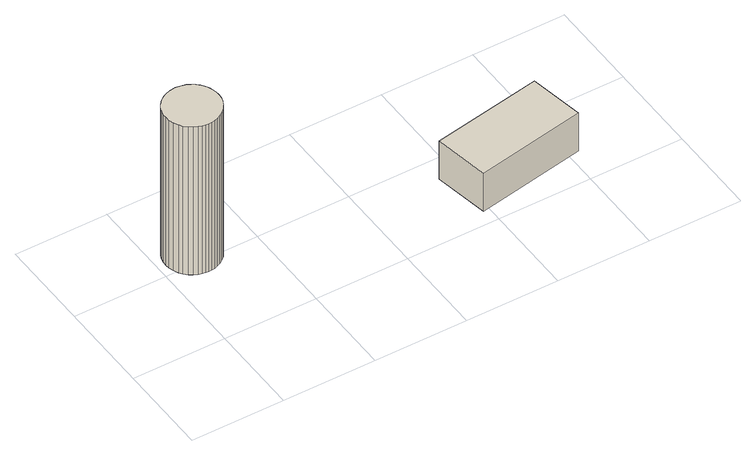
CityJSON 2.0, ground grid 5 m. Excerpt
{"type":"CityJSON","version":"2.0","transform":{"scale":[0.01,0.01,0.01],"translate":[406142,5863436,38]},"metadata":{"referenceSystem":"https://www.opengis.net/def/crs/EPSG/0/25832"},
"CityObjects":{
"building1":{"type":"Building","attributes":{"Gemeindeschluessel":"03454033","AbsoluteHoehe":"38.105","MittlereTraufHoehe":"47.327","Firsthoehe":"47.327","function":"51003_1201","roofType":"1000","measuredHeight":9.22},"address":[{"country":"Germany","locality":"Lorup"}],"geometry":[{"type":"MultiSurface","lod":"1","boundaries":[[[0,1,2,3,4,5,6,7,8,9,10,11,12,13,14,15,16,17,18,19,20,21,22,23,24,25,26,27,28,29,30,31,32,33,34,35,36,37,38,39,40,41,42,43,44,45]],[[46,47,48,49,50,51,52,53,54,55,56,57,58,59,60,61,62,63,64,65,66,67,68,69,70,71,72,73,74,75,76,77,78,79,80,81,82,83,84,85,86,87,88,89,90,91]],[[46,91,45,44]],[[47,46,44,43]],[[48,47,43,42]],[[49,48,42,41]],[[50,49,41,40]],[[51,50,40,39]],[[52,51,39,38]],[[53,52,38,37]],[[54,53,37,36]],[[55,54,36,35]],[[56,55,35,34]],[[57,56,34,33]],[[58,57,33,32]],[[59,58,32,31]],[[60,59,31,30]],[[61,60,30,29]],[[62,61,29,28]],[[63,62,28,27]],[[64,63,27,26]],[[65,64,26,25]],[[66,65,25,24]],[[67,66,24,23]],[[68,67,23,22]],[[69,68,22,21]],[[70,69,21,20]],[[71,70,20,19]],[[72,71,19,18]],[[73,72,18,17]],[[74,73,17,16]],[[75,74,16,15]],[[76,75,15,14]],[[77,76,14,13]],[[78,77,13,12]],[[79,78,12,11]],[[80,79,11,10]],[[81,80,10,9]],[[82,81,9,8]],[[83,82,8,7]],[[84,83,7,6]],[[85,84,6,5]],[[86,85,5,4]],[[87,86,4,3]],[[88,87,3,2]],[[89,88,2,1]],[[90,89,1,0]],[[91,90,0,45]]]}]},
"building2":{"type":"Building","attributes":{"Gemeindeschluessel":"03454033","AbsoluteHoehe":"38.143","MittlereTraufHoehe":"40.511","Firsthoehe":"40.511","function":"31001_2720","roofType":"1000","measuredHeight":2.37},"address":[{"country":"Germany","locality":"Lorup"}],"geometry":[{"type":"MultiSurface","lod":"1","boundaries":[[[92,93,94,95]],[[96,97,98,99]],[[96,99,95,94]],[[97,96,94,93]],[[98,97,93,92]],[[99,98,92,95]]]}]}
},
"vertices":[
[64,489,933],[76,472,933],[95,454,933],[114,441,933],[134,431,933],[153,425,933],[170,422,933],[186,421,933],[203,422,933],[220,425,933],[239,431,933],[259,441,933],[278,454,933],[297,472,933],[309,489,933],[310,490,933],[322,515,933],[329,540,933],[331,564,933],[330,586,933],[326,605,933],[320,622,933],[314,636,933],[305,650,933],[294,664,933],[280,678,933],[262,690,933],[241,701,933],[216,708,933],[188,712,933],[186,712,933],[185,712,933],[157,708,933],[132,701,933],[111,690,933],[93,678,933],[79,664,933],[68,650,933],[59,636,933],[52,622,933],[47,605,933],[43,586,933],[41,564,933],[44,540,933],[51,515,933],[63,490,933],[51,515,10],[44,540,10],[41,564,10],[43,586,10],[47,605,10],[52,622,10],[59,636,10],[68,650,10],[79,664,10],[93,678,10],[111,690,10],[132,701,10],[157,708,10],[185,712,10],[186,712,10],[188,712,10],[216,708,10],[241,701,10],[262,690,10],[280,678,10],[294,664,10],[305,650,10],[314,636,10],[320,622,10],[326,605,10],[330,586,10],[331,564,10],[329,540,10],[322,515,10],[310,490,10],[309,489,10],[297,472,10],[278,454,10],[259,441,10],[239,431,10],[220,425,10],[203,422,10],[186,421,10],[170,422,10],[153,425,10],[134,431,10],[114,441,10],[95,454,10],[76,472,10],[64,489,10],[63,490,10],
[1411,372,251],[1464,78,251],[2053,184,251],[2000,478,251],[2053,184,14],[1464,78,14],[1411,372,14],[2000,478,14]
]}
